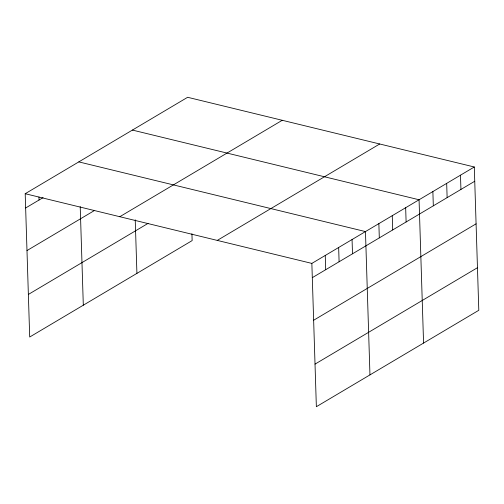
<?xml version="1.0" encoding="UTF-8"?>
<svg xmlns="http://www.w3.org/2000/svg" width="504" height="504" viewBox="0 0 504 504"><rect width="100%" height="100%" fill="white"/><g stroke="black" fill="none" stroke-linecap="round" stroke-linejoin="round"><path stroke-width="0.76" d="M191.929 233.755L192.144 240.597L29.704 337.019L25.2 193.712L187.639 97.291L474.296 166.982L478.8 310.288L316.361 406.709L311.856 263.403L474.296 166.982M25.647 207.976L43.073 197.637M26.989 250.564L93.996 210.785M119.794 216.714L282.24 120.292M28.363 294.437L148.069 223.379M217.256 240.408L379.701 143.987M312.304 277.666L474.743 181.245M313.639 320.248L476.085 223.833M315.019 364.121L477.464 267.706M132.413 130.076L419.063 199.767L423.568 343.066M78.807 161.897L365.463 231.582L369.961 374.888M25.2 193.712L311.856 263.403M460.486 175.178L460.94 189.441M446.683 183.374L447.13 197.637M432.873 191.57L433.32 205.834M405.663 207.717L406.111 221.987M392.263 215.674L392.711 229.937M378.863 223.631L379.31 237.894M352.057 239.539L352.51 253.802M338.656 247.496L339.104 261.759M325.256 255.446L325.704 269.716M135.23 219.826L136.918 273.382M80.212 206.577L83.311 305.197M38.953 197.02L39.047 200.025"/></g></svg>
